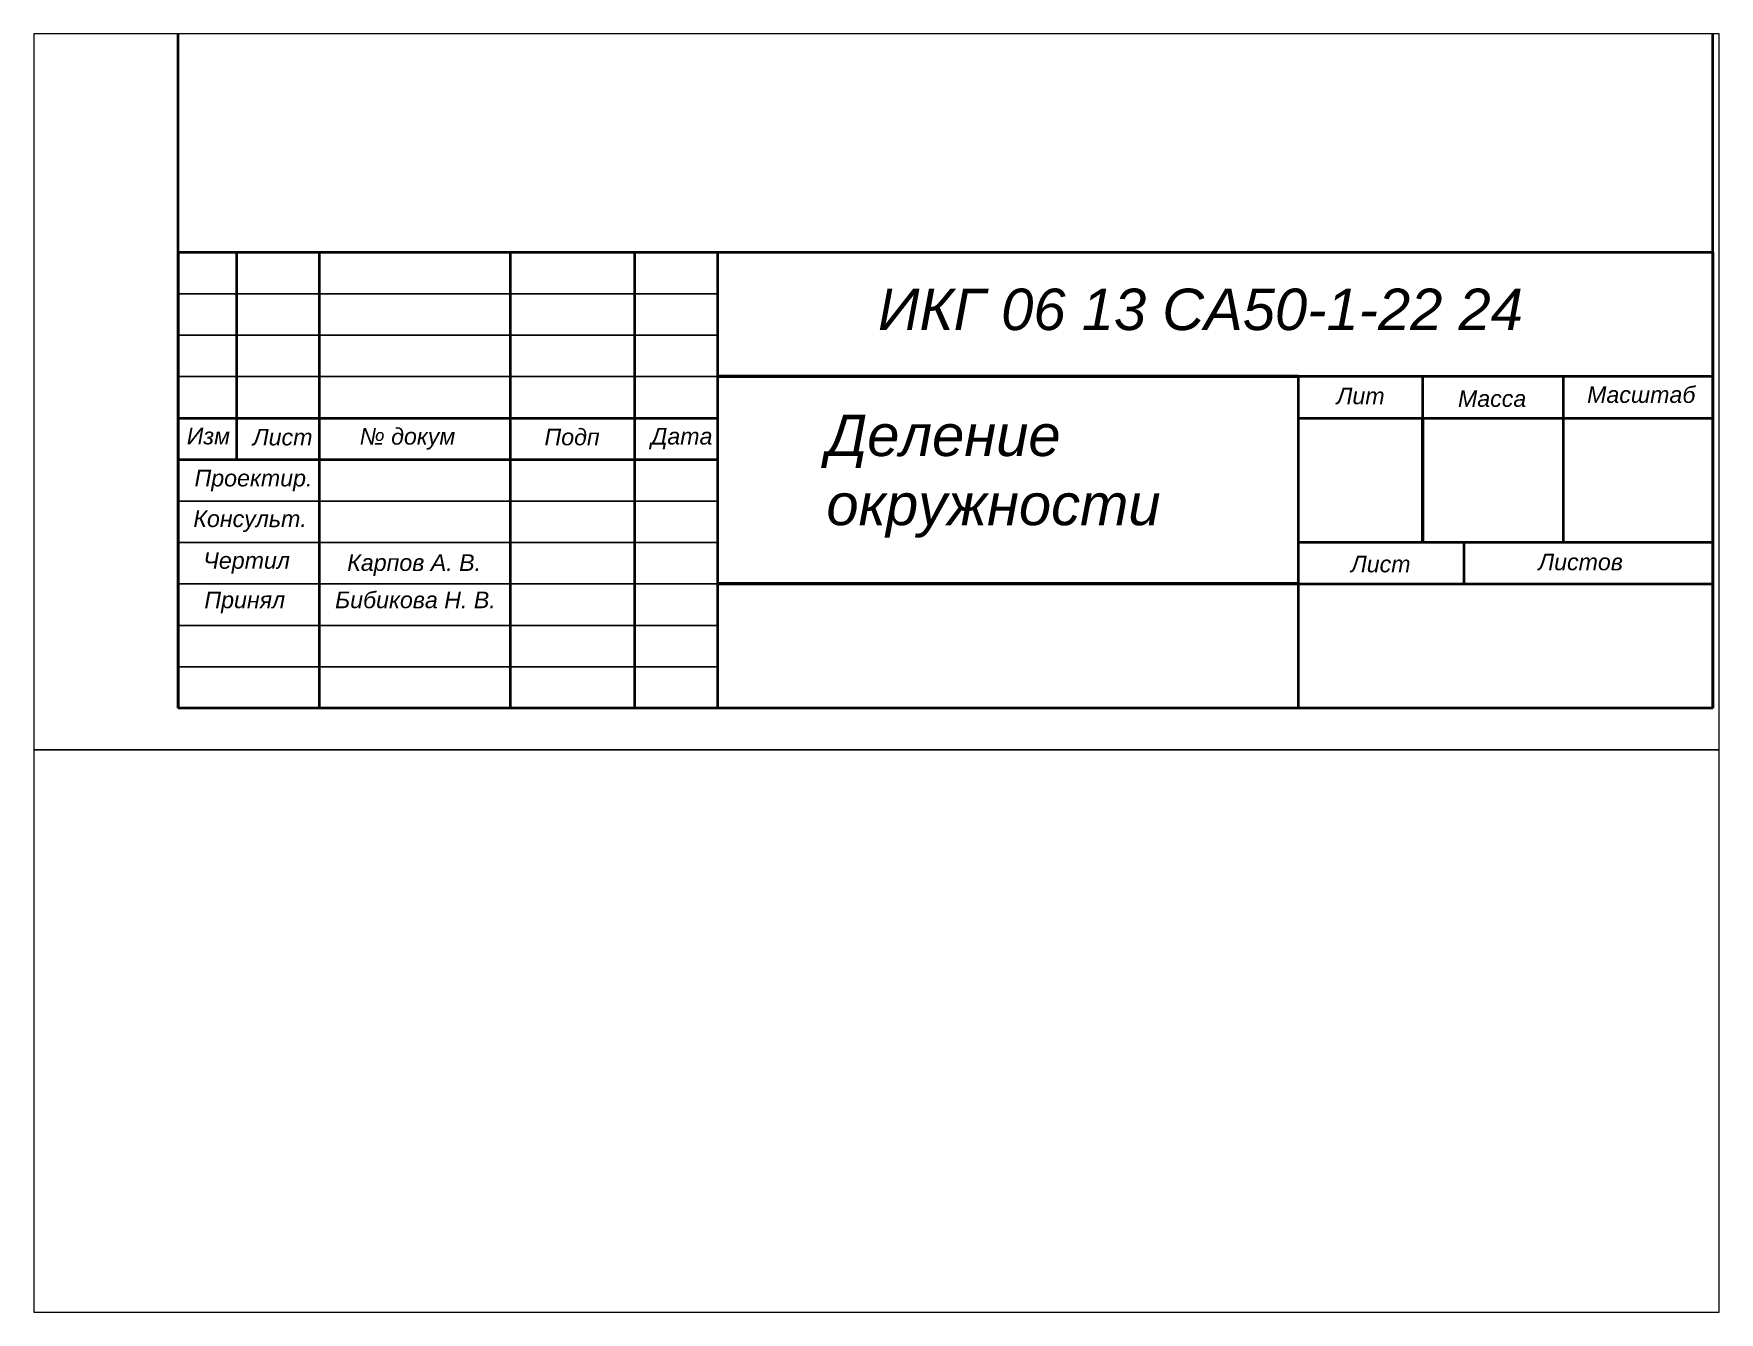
# Paper-space layout 'Лист1' of a CAD drawing. Header units: millimetres. Extents: x 26 to 231, y 20 to 176.
# The model-space entities are those that its viewports show. They can reach past a viewport. Long polylines and large blocks are cut down to what shows.
import ezdxf

# ---------------------------------------------------------------- set-up
doc = ezdxf.new("R2010")
doc.units = ezdxf.units.MM
doc.styles.get("Standard").update_dxf_attribs({"font": 'ariali.ttf'})

msp = doc.modelspace()

# ---------------------------------------------------------------- linework, layer by layer
at = {"lineweight": 40}
for p, q in [((1751.36, 2218.93), (1751.36, 2505.93)), ((1936.36, 2218.93), (1936.36, 2505.93)), ((1751.36, 2273.93), (1751.36, 2218.93)), ((1751.36, 2273.93), (1936.36, 2273.93)), ((1751.36, 2273.93), (1768.36, 2273.93)), ((1751.36, 2273.93), (1751.36, 2268.93)), ((1758.36, 2273.93), (1758.36, 2253.93)), ((1768.36, 2273.93), (1768.36, 2218.93)), ((1768.36, 2273.93), (1791.36, 2273.93)), ((1791.36, 2273.93), (1791.36, 2218.93)), ((1791.36, 2273.93), (1806.36, 2273.93)), ((1806.36, 2273.93), (1806.36, 2218.93)), ((1806.36, 2273.93), (1816.36, 2273.93)), ((1816.36, 2273.93), (1816.36, 2218.93)), ((1816.36, 2273.93), (1886.36, 2273.93)), ((1936.36, 2273.93), (1936.36, 2218.93)), ((1886.36, 2258.93), (1886.36, 2218.93)), ((1936.36, 2258.93), (1886.36, 2258.93)), ((1901.36, 2258.93), (1901.36, 2253.93)), ((1918.36, 2238.93), (1918.36, 2258.93)), ((1751.36, 2253.93), (1768.36, 2253.93)), ((1758.36, 2253.93), (1758.36, 2248.93)), ((1768.36, 2253.93), (1791.36, 2253.93)), ((1791.36, 2253.93), (1806.36, 2253.93)), ((1806.36, 2253.93), (1816.36, 2253.93)), ((1886.36, 2253.93), (1936.36, 2253.93)), ((1751.36, 2248.93), (1816.36, 2248.93)), ((1936.36, 2238.93), (1886.36, 2238.93)), ((1906.36, 2233.93), (1906.36, 2238.93)), ((1886.36, 2233.93), (1936.36, 2233.93)), ((1936.36, 2218.93), (1751.36, 2218.93))]:
    msp.add_line(p, q, dxfattribs=at)
at = {"lineweight": 30}
for p, q in [((1751.36, 2273.93), (1768.51, 2273.93)), ((1751.36, 2273.93), (1751.36, 2273.93)), ((1768.51, 2273.93), (1791.51, 2273.93)), ((1791.51, 2273.93), (1806.51, 2273.93)), ((1806.51, 2273.93), (1816.51, 2273.93)), ((1816.51, 2273.93), (1886.51, 2273.93)), ((1936.36, 2218.93), (1936.36, 2273.93))]:
    msp.add_line(p, q, dxfattribs=at)
for p, q in [((1751.36, 2273.93), (1758.36, 2273.93)), ((1936.36, 2273.93), (1936.36, 2258.93)), ((1936.36, 2273.93), (1936.36, 2218.93)), ((1751.36, 2268.93), (1768.36, 2268.93)), ((1751.36, 2268.93), (1751.36, 2263.93)), ((1768.36, 2268.93), (1791.36, 2268.93)), ((1791.36, 2268.93), (1806.36, 2268.93)), ((1806.36, 2268.93), (1816.36, 2268.93)), ((1751.36, 2263.93), (1768.36, 2263.93)), ((1751.36, 2263.93), (1751.36, 2258.93)), ((1768.36, 2263.93), (1791.36, 2263.93)), ((1791.36, 2263.93), (1806.36, 2263.93)), ((1806.36, 2263.93), (1816.36, 2263.93)), ((1751.36, 2258.93), (1768.36, 2258.93)), ((1751.36, 2258.93), (1751.36, 2248.93)), ((1768.36, 2258.93), (1791.36, 2258.93)), ((1791.36, 2258.93), (1806.36, 2258.93)), ((1806.36, 2258.93), (1816.36, 2258.93)), ((1886.36, 2258.93), (1886.36, 2253.93)), ((1886.36, 2258.93), (1901.36, 2258.93)), ((1751.36, 2253.93), (1751.36, 2248.93)), ((1886.36, 2253.93), (1891.36, 2253.93)), ((1886.36, 2253.93), (1891.36, 2253.93)), ((1936.36, 2253.93), (1936.36, 2238.93)), ((1816.36, 2248.93), (1816.36, 2243.93)), ((1816.36, 2243.93), (1751.36, 2243.93)), ((1751.36, 2243.93), (1751.36, 2238.93)), ((1751.36, 2238.93), (1816.36, 2238.93)), ((1816.36, 2238.93), (1816.36, 2233.93)), ((1886.36, 2238.93), (1886.36, 2233.93)), ((1891.36, 2238.93), (1896.36, 2238.93)), ((1891.36, 2238.93), (1896.36, 2238.93)), ((1901.36, 2238.93), (1918.36, 2238.93)), ((1816.36, 2233.93), (1751.36, 2233.93)), ((1751.36, 2233.93), (1751.36, 2228.93)), ((1886.36, 2233.93), (1906.36, 2233.93)), ((1751.36, 2228.93), (1816.36, 2228.93)), ((1816.36, 2228.93), (1816.36, 2223.93)), ((1816.36, 2223.93), (1751.36, 2223.93)), ((1941.36, 2213.93), (1731.36, 2213.93)), ((1941.36, 2213.93), (1936.36, 2213.93))]:
    msp.add_line(p, q)
at = {"lineweight": 50}
for p, q in [((1886.36, 2258.93), (1816.36, 2258.93)), ((1901.36, 2253.93), (1901.36, 2238.93)), ((1886.36, 2233.93), (1816.36, 2233.93))]:
    msp.add_line(p, q, dxfattribs=at)

# ---------------------------------------------------------------- texts
for s, height, p in [('ИКГ 06 13 СА50-1-22 24', 5, (1835.71, 2264.54)), ('Масштаб', 2, (1921.2, 2255.76)), ('Лит', 2, (1890.99, 2255.6)), ('Масса', 2, (1905.63, 2255.28)), ('Изм', 2, (1752.38, 2250.76)), ('Лист', 2, (1760.34, 2250.63)), ('№ докум', 2, (1773.22, 2250.73)), ('Подп', 2, (1795.5, 2250.65)), ('Дата', 2, (1808.35, 2250.74)), ('Проектир.', 2, (1753.31, 2245.69)), ('Консульт.', 2, (1753.17, 2240.79)), ('Чертил', 2, (1754.37, 2235.76)), ('Карпов А. В.', 2, (1771.72, 2235.5)), ('Лист', 2, (1892.72, 2235.33)), ('Листов', 2, (1915.31, 2235.58)), ('Принял', 2, (1754.5, 2231)), ('Бибикова Н. В.', 2, (1770.26, 2231))]:
    msp.add_text(s, height=height).set_placement(p)
at = {"insert": (1829.49, 2254.35), "char_height": 5, "attachment_point": 1}
msp.add_mtext_dynamic_manual_height_columns('{\\fArial|b0|i1|c204|p34;Деление окружности}', width=47.9375, gutter_width=12.5, heights=[0], dxfattribs=at)

psp = doc.layouts.new('Лист1')

# ---------------------------------------------------------------- viewports
at = {"layer": '0'}
psp.add_viewport(center=(128.5, 97.5), size=(205.6, 156), view_center_point=(1835.53, 2223.19), view_height=154.1826, dxfattribs=at)

doc.saveas('drawing.dxf')
